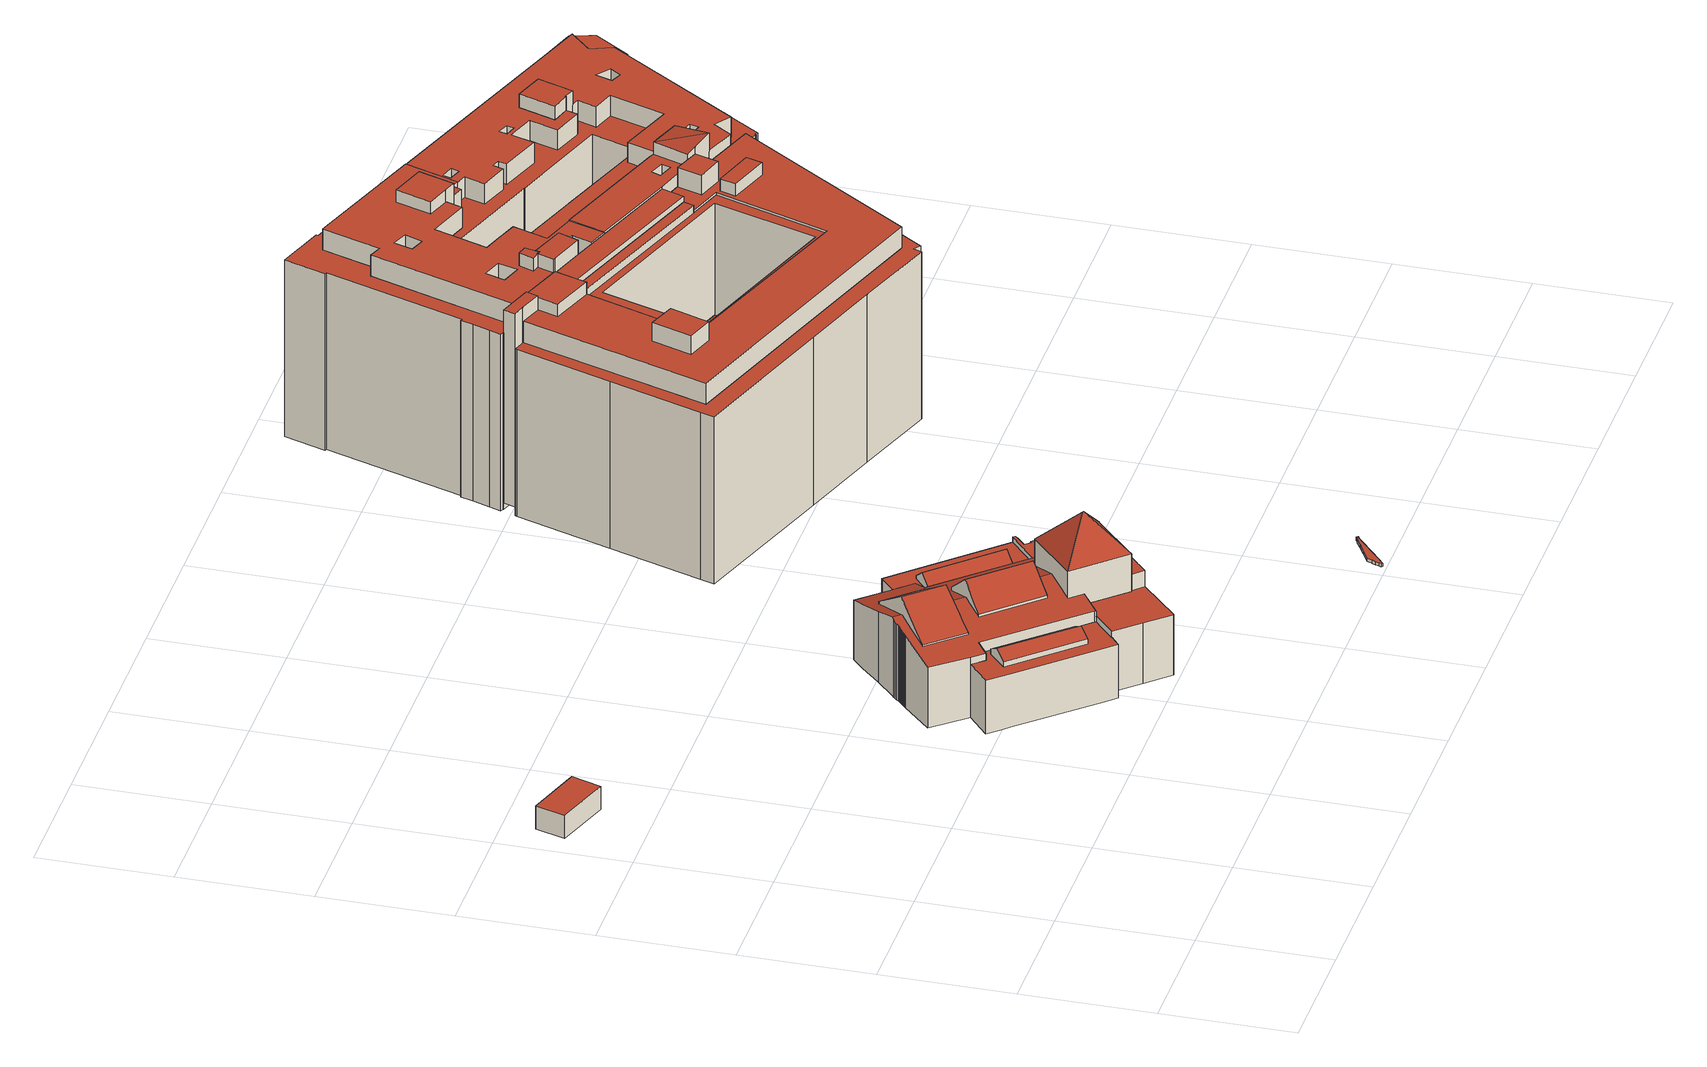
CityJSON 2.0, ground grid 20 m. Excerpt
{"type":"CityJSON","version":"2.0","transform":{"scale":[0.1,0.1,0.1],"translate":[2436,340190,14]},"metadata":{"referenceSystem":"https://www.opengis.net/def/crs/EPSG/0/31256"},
"CityObjects":{
"building1":{"type":"Building","attributes":{"Blattnummer":"105080","HoeheDach":"20","HoeheGrund":"16","NiedrigsteTraufeDesGebaeudes":"20","roofType":"FLACHDACH","measuredHeight":3.73},"geometry":[{"type":"Solid","lod":"2","boundaries":[[[[0,1,2,3]],[[4,5,6,7]],[[5,0,3,6]],[[4,1,0,5]],[[7,2,1,4]],[[6,3,2,7]]]],"semantics":{"surfaces":[{"type":"GroundSurface"},{"type":"RoofSurface","Dachneigung":"90.0","Dachorientierung":"-1.0","Flaeche":"43.68"},{"type":"WallSurface"}],"values":[[0,1,2,2,2,2]]}}]},
"building2":{"type":"Building","children":["building2-1","building2-2","building2-3","building2-4","building2-5","building2-6","building2-7"]},
"building2-1":{"type":"BuildingPart","attributes":{"Blattnummer":"105080","HoeheDach":"27","HoeheGrund":"15","NiedrigsteTraufeDesGebaeudes":"27","roofType":"FLACHDACH","measuredHeight":12.29},"parents":["building2"],"geometry":[{"type":"Solid","lod":"2","boundaries":[[[[8,9,10,11,12,13,14,15,16,17]],[[18,19,20,21,22,23,24,25,26,27]],[[25,8,17,26]],[[24,9,8,25]],[[23,10,9,24]],[[22,11,10,23]],[[21,12,11,22]],[[20,13,12,21]],[[19,14,13,20]],[[18,15,14,19]],[[27,16,15,18]],[[26,17,16,27]]]],"semantics":{"surfaces":[{"type":"GroundSurface"},{"type":"RoofSurface","Dachneigung":"90.0","Dachorientierung":"-1.0","Flaeche":"20.64"},{"type":"WallSurface"}],"values":[[0,1,2,2,2,2,2,2,2,2,2,2]]}}]},
"building2-2":{"type":"BuildingPart","attributes":{"Blattnummer":"105080","HoeheDach":"24","HoeheGrund":"15","NiedrigsteTraufeDesGebaeudes":"24","roofType":"FLACHDACH","measuredHeight":9.69},"parents":["building2"],"geometry":[{"type":"Solid","lod":"2","boundaries":[[[[16,28,29,30,31,32,33,34,35,17]],[[36,37,38,39,40,41,42,43,44,45]],[[43,16,17,44]],[[42,28,16,43]],[[41,29,28,42]],[[40,30,29,41]],[[39,31,30,40]],[[38,32,31,39]],[[37,33,32,38]],[[36,34,33,37]],[[45,35,34,36]],[[44,17,35,45]]]],"semantics":{"surfaces":[{"type":"GroundSurface"},{"type":"RoofSurface","Dachneigung":"90.0","Dachorientierung":"-1.0","Flaeche":"79.33"},{"type":"WallSurface"}],"values":[[0,1,2,2,2,2,2,2,2,2,2,2]]}}]},
"building2-3":{"type":"BuildingPart","attributes":{"Blattnummer":"105080","HoeheDach":"24","HoeheGrund":"15","NiedrigsteTraufeDesGebaeudes":"24","roofType":"FLACHDACH","measuredHeight":9.68},"parents":["building2"],"geometry":[{"type":"Solid","lod":"2","boundaries":[[[[46,47,48,49,50,51,52,53,54,55,56,57,58,59,60,61,62]],[[63,64,65,66,67,68,69,70,71,72,73,74,75,76,77,78,79]],[[77,46,62,78]],[[76,47,46,77]],[[75,48,47,76]],[[74,49,48,75]],[[73,50,49,74]],[[72,51,50,73]],[[71,52,51,72]],[[70,53,52,71]],[[69,54,53,70]],[[68,55,54,69]],[[67,56,55,68]],[[66,57,56,67]],[[65,58,57,66]],[[64,59,58,65]],[[63,60,59,64]],[[79,61,60,63]],[[78,62,61,79]]]],"semantics":{"surfaces":[{"type":"GroundSurface"},{"type":"RoofSurface","Dachneigung":"90.0","Dachorientierung":"-1.0","Flaeche":"86.25"},{"type":"WallSurface"}],"values":[[0,1,2,2,2,2,2,2,2,2,2,2,2,2,2,2,2,2,2]]}}]},
"building2-4":{"type":"BuildingPart","attributes":{"Blattnummer":"105080","HoeheDach":"36","HoeheGrund":"15","NiedrigsteTraufeDesGebaeudes":"30","roofType":"WALMDACH","measuredHeight":21.23},"parents":["building2"],"geometry":[{"type":"Solid","lod":"2","boundaries":[[[[80,81,82]],[[83,84,82,81,85]],[[86,87,84,83,88]],[[87,89,80,82,84]],[[81,80,90,91]],[[92,93,94,91,90,47,46,62]],[[92,62,46,87,86,88,83,93]],[[87,46,47,90,80,89]],[[93,83,85,81,91,94]]]],"semantics":{"surfaces":[{"type":"RoofSurface","Dachneigung":"41.18","Dachorientierung":"317.36","Flaeche":"36.36"},{"type":"RoofSurface","Dachneigung":"41.19","Dachorientierung":"227.33","Flaeche":"37.33"},{"type":"RoofSurface","Dachneigung":"41.18","Dachorientierung":"137.36","Flaeche":"36.36"},{"type":"RoofSurface","Dachneigung":"41.19","Dachorientierung":"47.33","Flaeche":"37.33"},{"type":"WallSurface"},{"type":"GroundSurface"}],"values":[[0,1,2,3,4,5,4,4,4]]}}]},
"building2-5":{"type":"BuildingPart","attributes":{"Blattnummer":"105080","HoeheDach":"25","HoeheGrund":"15","NiedrigsteTraufeDesGebaeudes":"23","roofType":"FLACHDACH","measuredHeight":10.52},"parents":["building2"],"geometry":[{"type":"Solid","lod":"2","boundaries":[[[[95,96,97,98]],[[99,100,96,95]],[[101,102,103,104]],[[105,106,107,108]],[[109,110,111,112]],[[98,97,113,114]],[[100,99,115,116]],[[117,118,119,120]],[[118,121,122,119]],[[121,123,124,122]],[[125,126,111,110,127,128,129,101,104,130]],[[124,131,112,111,126,125,130,104,103,132,108,107,133,134,120,119,122]],[[128,127,110,109,135,123,121,118,117,136,137,106,105,138,102,101,129],[116,115,139,114,113,140]],[[136,117,120,134,133,107,106,137]],[[139,115,99,95,98,114]],[[96,100,116,140,113,97]],[[131,124,123,135,109,112]],[[105,108,132,103,102,138]]]],"semantics":{"surfaces":[{"type":"RoofSurface","Dachneigung":"58.44","Dachorientierung":"227.6","Flaeche":"28.89"},{"type":"RoofSurface","Dachneigung":"58.44","Dachorientierung":"47.6","Flaeche":"28.89"},{"type":"WallSurface"},{"type":"GroundSurface"},{"type":"RoofSurface","Dachneigung":"90.0","Dachorientierung":"-1.0","Flaeche":"85.33"}],"values":[[0,1,2,2,2,2,2,2,2,2,2,3,4,2,2,2,2,2]]}}]},
"building2-6":{"type":"BuildingPart","attributes":{"Blattnummer":"105080","HoeheDach":"26","HoeheGrund":"15","NiedrigsteTraufeDesGebaeudes":"23","roofType":"FLACHDACH","measuredHeight":10.58},"parents":["building2"],"geometry":[{"type":"Solid","lod":"2","boundaries":[[[[141,142,143,144]],[[145,146,142,141]],[[147,148,149,150]],[[144,143,151,152]],[[146,145,153,154]],[[155,156,157,158,159,160,161,162,150,149,163]],[[164,165,148,147,166,167,168,169,170,171,172],[154,153,173,152,151,174]],[[173,153,145,141,144,152]],[[142,146,154,174,151,143]],[[163,149,148,165,164,155]],[[159,169,168,167,161,160]],[[166,147,150,162,161,167]],[[155,164,172,171,157,156]],[[170,169,159,158,157,171]]]],"semantics":{"surfaces":[{"type":"RoofSurface","Dachneigung":"52.14","Dachorientierung":"227.07","Flaeche":"31.48"},{"type":"RoofSurface","Dachneigung":"52.14","Dachorientierung":"47.07","Flaeche":"31.48"},{"type":"WallSurface"},{"type":"GroundSurface"},{"type":"RoofSurface","Dachneigung":"90.0","Dachorientierung":"-1.0","Flaeche":"90.17"}],"values":[[0,1,2,2,2,3,4,2,2,2,2,2,2,2]]}}]},
"building2-7":{"type":"BuildingPart","attributes":{"Blattnummer":"105080","HoeheDach":"30","HoeheGrund":"15","NiedrigsteTraufeDesGebaeudes":"24","roofType":"SATTELDACH","measuredHeight":15.22},"parents":["building2"],"geometry":[{"type":"Solid","lod":"2","boundaries":[[[[175,176,177,178,179,180,181,182,183]],[[184,185,186,187,188,189,190,191,192,193,194,195,196,197,198,199,200,201,202,203,204,205,206,207,208,209,210,211,212,213,214]],[[215,216,217,218,219,220,221,179,178]],[[222,223,224,225,226,227,228,229]],[[230,231,232,233,225,224]],[[234,235,236,237]],[[235,238,239,236]],[[238,240,241,239]],[[240,242,243,241]],[[242,244,245,243]],[[244,246,247,245]],[[246,248,249,247]],[[248,250,251,249]],[[250,252,253,251]],[[254,255,256,257]],[[258,259,108,107]],[[259,260,103,108]],[[260,234,237,103]],[[183,182,261,262]],[[210,209,263,264]],[[209,208,265,263]],[[208,207,266,265]],[[207,206,267,266]],[[206,205,268,267]],[[205,204,269,268]],[[204,203,270,269]],[[219,218,188,187]],[[229,228,271,272]],[[232,231,198,197]],[[273,274,119,275]],[[274,276,120,119]],[[181,180,179,221,220,219,187,186,185,184,214,277,261,182]],[[278,279,193,192,191,190,189,188,218,217,216,215,178,177,176,175,183,262]],[[280,201,200,199,198,231,230,224,223,222,229,272]],[[227,226,225,233,232,197,196,195,194,281,271,228]],[[270,282,283,284,275,119,120,285,107,108,103,237,236,239,241,243,245,247,249,251,253,286,257,256,287,288,289,264,263,265,266,267,268,269]],[[211,210,264,289,288,212]],[[120,276,290,258,107,285]],[[273,275,284,283,291,292]],[[282,270,203,202,291,283]],[[213,212,288,287,256,255]],[[293,254,257,286,253,252]],[[259,258,290,276,274,273,292,291,202,201,280,272,271,281,194,193,279,278,262,261,277,214,213,255,254,293,252,250,248,246,244,242,240,238,235,234,260]]]],"semantics":{"surfaces":[{"type":"RoofSurface","Dachneigung":"57.13","Dachorientierung":"227.36","Flaeche":"54.17"},{"type":"RoofSurface","Dachneigung":"74.45","Dachorientierung":"47.36","Flaeche":"149.7"},{"type":"RoofSurface","Dachneigung":"57.13","Dachorientierung":"47.36","Flaeche":"54.17"},{"type":"RoofSurface","Dachneigung":"49.99","Dachorientierung":"227.36","Flaeche":"56.05"},{"type":"RoofSurface","Dachneigung":"49.99","Dachorientierung":"47.36","Flaeche":"56.05"},{"type":"WallSurface"},{"type":"GroundSurface"},{"type":"RoofSurface","Dachneigung":"74.45","Dachorientierung":"227.36","Flaeche":"148.92"}],"values":[[0,1,2,3,4,5,5,5,5,5,5,5,5,5,5,5,5,5,5,5,5,5,5,5,5,5,5,5,5,5,5,5,5,5,5,6,5,5,5,5,5,5,7]]}}]},
"building3":{"type":"Building","attributes":{"Blattnummer":"105080","HoeheDach":"16","HoeheGrund":"15","NiedrigsteTraufeDesGebaeudes":"16","roofType":"FLACHDACH","measuredHeight":1.55},"geometry":[{"type":"Solid","lod":"2","boundaries":[[[[294,295,296,297]],[[295,298,299,296]],[[300,301,302,303]],[[301,304,305,302]],[[304,306,307,305]],[[306,308,309,307]],[[308,310,311,309]],[[310,312,313,311]],[[312,314,315,313]],[[314,316,317,315]],[[316,318,319,317]],[[318,320,321,319]],[[320,294,297,321]],[[322,323,324,325]],[[323,326,327,324]],[[328,300,303,329,327,326]],[[330,322,325,331,299,298]],[[315,317,319,321,297,296,299,331,325,324,327,329,303,302,305,307,309,311,313]],[[320,318,316,314,312,310,308,306,304,301,300,328,326,323,322,330,298,295,294]]]],"semantics":{"surfaces":[{"type":"WallSurface"},{"type":"GroundSurface"},{"type":"RoofSurface","Dachneigung":"90.0","Dachorientierung":"-1.0","Flaeche":"6.27"}],"values":[[0,0,0,0,0,0,0,0,0,0,0,0,0,0,0,0,0,1,2]]}}]},
"building4":{"type":"Building","children":["building4-1","building4-2","building4-3","building4-4","building4-5","building4-6","building4-7","building4-8","building4-9","building4-10","building4-11"]},
"building4-1":{"type":"BuildingPart","attributes":{"Blattnummer":"105080","HoeheDach":"48","HoeheGrund":"15","NiedrigsteTraufeDesGebaeudes":"48","roofType":"FLACHDACH","measuredHeight":32.5},"parents":["building4"],"geometry":[{"type":"Solid","lod":"2","boundaries":[[[[332,333,334,335]],[[336,337,338,339]],[[337,332,335,338]],[[336,333,332,337]],[[339,334,333,336]],[[338,335,334,339]]]],"semantics":{"surfaces":[{"type":"GroundSurface"},{"type":"RoofSurface","Dachneigung":"90.0","Dachorientierung":"-1.0","Flaeche":"29.17"},{"type":"WallSurface"}],"values":[[0,1,2,2,2,2]]}}]},
"building4-2":{"type":"BuildingPart","attributes":{"Blattnummer":"105080","HoeheDach":"47","HoeheGrund":"15","NiedrigsteTraufeDesGebaeudes":"47","roofType":"FLACHDACH","measuredHeight":31.51},"parents":["building4"],"geometry":[{"type":"Solid","lod":"2","boundaries":[[[[340,341,342,343]],[[344,345,346,347]],[[345,340,343,346]],[[344,341,340,345]],[[347,342,341,344]],[[346,343,342,347]]]],"semantics":{"surfaces":[{"type":"GroundSurface"},{"type":"RoofSurface","Dachneigung":"90.0","Dachorientierung":"-1.0","Flaeche":"17.28"},{"type":"WallSurface"}],"values":[[0,1,2,2,2,2]]}}]},
"building4-3":{"type":"BuildingPart","attributes":{"Blattnummer":"105080","HoeheDach":"26","HoeheGrund":"15","NiedrigsteTraufeDesGebaeudes":"26","roofType":"FLACHDACH","measuredHeight":11.52},"parents":["building4"],"geometry":[{"type":"Solid","lod":"2","boundaries":[[[[348,349,350,351]],[[352,353,354,355]],[[353,348,351,354]],[[352,349,348,353]],[[355,350,349,352]],[[354,351,350,355]]]],"semantics":{"surfaces":[{"type":"GroundSurface"},{"type":"RoofSurface","Dachneigung":"90.0","Dachorientierung":"-1.0","Flaeche":"467.0"},{"type":"WallSurface"}],"values":[[0,1,2,2,2,2]]}}]},
"building4-4":{"type":"BuildingPart","attributes":{"Blattnummer":"105080","HoeheDach":"47","HoeheGrund":"16","NiedrigsteTraufeDesGebaeudes":"47","roofType":"FLACHDACH","measuredHeight":31.07},"parents":["building4"],"geometry":[{"type":"Solid","lod":"2","boundaries":[[[[356,357,358,359,360]],[[361,362,363,364,365]],[[363,356,360,364]],[[362,357,356,363]],[[361,358,357,362]],[[365,359,358,361]],[[364,360,359,365]]]],"semantics":{"surfaces":[{"type":"GroundSurface"},{"type":"RoofSurface","Dachneigung":"90.0","Dachorientierung":"-1.0","Flaeche":"10.5"},{"type":"WallSurface"}],"values":[[0,1,2,2,2,2,2]]}}]},
"building4-5":{"type":"BuildingPart","attributes":{"Blattnummer":"105080","HoeheDach":"48","HoeheGrund":"16","NiedrigsteTraufeDesGebaeudes":"48","roofType":"FLACHDACH","measuredHeight":32.41},"parents":["building4"],"geometry":[{"type":"Solid","lod":"2","boundaries":[[[[366,367,368,369]],[[370,371,372,373]],[[371,366,369,372]],[[370,367,366,371]],[[373,368,367,370]],[[372,369,368,373]]]],"semantics":{"surfaces":[{"type":"GroundSurface"},{"type":"RoofSurface","Dachneigung":"90.0","Dachorientierung":"-1.0","Flaeche":"16.4"},{"type":"WallSurface"}],"values":[[0,1,2,2,2,2]]}}]},
"building4-6":{"type":"BuildingPart","attributes":{"Blattnummer":"105080","HoeheDach":"47","HoeheGrund":"16","NiedrigsteTraufeDesGebaeudes":"47","roofType":"FLACHDACH","measuredHeight":30.82},"parents":["building4"],"geometry":[{"type":"Solid","lod":"2","boundaries":[[[[374,375,376,377,356,360]],[[378,379,380,381,382,383]],[[381,374,360,382]],[[380,375,374,381]],[[379,376,375,380]],[[378,377,376,379]],[[383,356,377,378]],[[382,360,356,383]]]],"semantics":{"surfaces":[{"type":"GroundSurface"},{"type":"RoofSurface","Dachneigung":"90.0","Dachorientierung":"-1.0","Flaeche":"36.48"},{"type":"WallSurface"}],"values":[[0,1,2,2,2,2,2,2]]}}]},
"building4-7":{"type":"BuildingPart","attributes":{"Blattnummer":"105080","HoeheDach":"46","HoeheGrund":"16","NiedrigsteTraufeDesGebaeudes":"46","roofType":"FLACHDACH","measuredHeight":29.82},"parents":["building4"],"geometry":[{"type":"Solid","lod":"2","boundaries":[[[[384,385,386,387]],[[388,389,390,391]],[[389,384,387,390]],[[388,385,384,389]],[[391,386,385,388]],[[390,387,386,391]]]],"semantics":{"surfaces":[{"type":"GroundSurface"},{"type":"RoofSurface","Dachneigung":"90.0","Dachorientierung":"-1.0","Flaeche":"41.09"},{"type":"WallSurface"}],"values":[[0,1,2,2,2,2]]}}]},
"building4-8":{"type":"BuildingPart","attributes":{"Blattnummer":"105080","HoeheDach":"47","HoeheGrund":"16","NiedrigsteTraufeDesGebaeudes":"47","roofType":"FLACHDACH","measuredHeight":30.75},"parents":["building4"],"geometry":[{"type":"Solid","lod":"2","boundaries":[[[[392,393,394,385,384,395]],[[396,397,398,399,400,401]],[[399,392,395,400]],[[398,393,392,399]],[[397,394,393,398]],[[396,385,394,397]],[[401,384,385,396]],[[400,395,384,401]]]],"semantics":{"surfaces":[{"type":"GroundSurface"},{"type":"RoofSurface","Dachneigung":"90.0","Dachorientierung":"-1.0","Flaeche":"96.77"},{"type":"WallSurface"}],"values":[[0,1,2,2,2,2,2,2]]}}]},
"building4-9":{"type":"BuildingPart","attributes":{"Blattnummer":"105080","HoeheDach":"41","HoeheGrund":"15","NiedrigsteTraufeDesGebaeudes":"41","roofType":"FLACHDACH","measuredHeight":26.88},"parents":["building4"],"geometry":[{"type":"Solid","lod":"2","boundaries":[[[[402,403,404,405,406,407,408,409,410,411,412,413,414,415,416,417,418]],[[419,420,421,422,423,424,425,426,427,428,429,430,431,432,433,434,435]],[[433,402,418,434]],[[432,403,402,433]],[[431,404,403,432]],[[430,405,404,431]],[[429,406,405,430]],[[428,407,406,429]],[[427,408,407,428]],[[426,409,408,427]],[[425,410,409,426]],[[424,411,410,425]],[[423,412,411,424]],[[422,413,412,423]],[[421,414,413,422]],[[420,415,414,421]],[[419,416,415,420]],[[435,417,416,419]],[[434,418,417,435]]]],"semantics":{"surfaces":[{"type":"GroundSurface"},{"type":"RoofSurface","Dachneigung":"90.0","Dachorientierung":"-1.0","Flaeche":"284.3"},{"type":"WallSurface"}],"values":[[0,1,2,2,2,2,2,2,2,2,2,2,2,2,2,2,2,2,2]]}}]},
"building4-10":{"type":"BuildingPart","attributes":{"Blattnummer":"105080","HoeheDach":"44","HoeheGrund":"15","NiedrigsteTraufeDesGebaeudes":"44","roofType":"FLACHDACH","measuredHeight":29.57},"parents":["building4"],"geometry":[{"type":"Solid","lod":"2","boundaries":[[[[436,437,438,439,440],[441,442,443,444]],[[445,446,447,448,449],[450,451,452,453]],[[447,436,440,448]],[[446,437,436,447]],[[445,438,437,446]],[[449,439,438,445]],[[448,440,439,449]],[[451,441,444,452]],[[450,442,441,451]],[[453,443,442,450]],[[452,444,443,453]]]],"semantics":{"surfaces":[{"type":"GroundSurface"},{"type":"RoofSurface","Dachneigung":"90.0","Dachorientierung":"-1.0","Flaeche":"123.94"},{"type":"WallSurface"}],"values":[[0,1,2,2,2,2,2,2,2,2,2]]}}]},
"building4-11":{"type":"BuildingPart","attributes":{"Blattnummer":"105080","HoeheDach":"45","HoeheGrund":"15","NiedrigsteTraufeDesGebaeudes":"45","roofType":"FLACHDACH","measuredHeight":30.31},"parents":["building4"],"geometry":[{"type":"Solid","lod":"2","boundaries":[[[[454,455,456,457,405,404,403,402,458,459,460,461,462,463,464,465,466],[467,468,469,470],[471,472,473,474]],[[475,476,477,478,479,480,481,482,483,484,485,486,487,488,489,490,491],[492,493,494,495],[496,497,498,499]],[[489,454,466,490]],[[488,455,454,489]],[[487,456,455,488]],[[486,457,456,487]],[[485,405,457,486]],[[484,404,405,485]],[[483,403,404,484]],[[482,402,403,483]],[[481,458,402,482]],[[480,459,458,481]],[[479,460,459,480]],[[478,461,460,479]],[[477,462,461,478]],[[476,463,462,477]],[[475,464,463,476]],[[491,465,464,475]],[[490,466,465,491]],[[493,467,470,494]],[[492,468,467,493]],[[495,469,468,492]],[[494,470,469,495]],[[497,471,474,498]],[[496,472,471,497]],[[499,473,472,496]],[[498,474,473,499]]]],"semantics":{"surfaces":[{"type":"GroundSurface"},{"type":"RoofSurface","Dachneigung":"90.0","Dachorientierung":"-1.0","Flaeche":"874.97"},{"type":"WallSurface"}],"values":[[0,1,2,2,2,2,2,2,2,2,2,2,2,2,2,2,2,2,2,2,2,2,2,2,2,2,2]]}}]},
"building5":{"type":"Building","children":["building5-1","building5-2","building5-3","building5-4","building5-5","building5-6","building5-7","building5-8","building5-9","building5-10"]},
"building5-1":{"type":"BuildingPart","attributes":{"Blattnummer":"105080","HoeheDach":"49","HoeheGrund":"16","NiedrigsteTraufeDesGebaeudes":"49","roofType":"FLACHDACH","measuredHeight":32.71},"parents":["building5"],"geometry":[{"type":"Solid","lod":"2","boundaries":[[[[500,501,502,503]],[[504,505,506,507]],[[505,500,503,506]],[[504,501,500,505]],[[507,502,501,504]],[[506,503,502,507]]]],"semantics":{"surfaces":[{"type":"GroundSurface"},{"type":"RoofSurface","Dachneigung":"90.0","Dachorientierung":"-1.0","Flaeche":"4.23"},{"type":"WallSurface"}],"values":[[0,1,2,2,2,2]]}}]},
"building5-2":{"type":"BuildingPart","attributes":{"Blattnummer":"105080","HoeheDach":"47","HoeheGrund":"15","NiedrigsteTraufeDesGebaeudes":"47","roofType":"FLACHDACH","measuredHeight":31.49},"parents":["building5"],"geometry":[{"type":"Solid","lod":"2","boundaries":[[[[508,509,510,511,512,513,514,515,516,517,518,519,520,521,522,523,524,525,526,527,528,529,530,531,532,533,534,535,536,537,538,539],[540,541,542,543],[544,545,546,547],[548,549,550,551],[552,553,554,555]],[[556,557,558,559,560,561,562,563,564,565,566,567,568,569,570,571,572,573,574,575,576,577,578,579,580,581,582,583,584,585,586,587],[588,589,590,591],[592,593,594,595],[596,597,598,599],[600,601,602,603]],[[585,508,539,586]],[[584,509,508,585]],[[583,510,509,584]],[[582,511,510,583]],[[581,512,511,582]],[[580,513,512,581]],[[579,514,513,580]],[[578,515,514,579]],[[577,516,515,578]],[[576,517,516,577]],[[575,518,517,576]],[[574,519,518,575]],[[573,520,519,574]],[[572,521,520,573]],[[571,522,521,572]],[[570,523,522,571]],[[569,524,523,570]],[[568,525,524,569]],[[567,526,525,568]],[[566,527,526,567]],[[565,528,527,566]],[[564,529,528,565]],[[563,530,529,564]],[[562,531,530,563]],[[561,532,531,562]],[[560,533,532,561]],[[559,534,533,560]],[[558,535,534,559]],[[557,536,535,558]],[[556,537,536,557]],[[587,538,537,556]],[[586,539,538,587]],[[589,540,543,590]],[[588,541,540,589]],[[591,542,541,588]],[[590,543,542,591]],[[593,544,547,594]],[[592,545,544,593]],[[595,546,545,592]],[[594,547,546,595]],[[597,548,551,598]],[[596,549,548,597]],[[599,550,549,596]],[[598,551,550,599]],[[601,552,555,602]],[[600,553,552,601]],[[603,554,553,600]],[[602,555,554,603]]]],"semantics":{"surfaces":[{"type":"GroundSurface"},{"type":"RoofSurface","Dachneigung":"90.0","Dachorientierung":"-1.0","Flaeche":"617.72"},{"type":"WallSurface"}],"values":[[0,1,2,2,2,2,2,2,2,2,2,2,2,2,2,2,2,2,2,2,2,2,2,2,2,2,2,2,2,2,2,2,2,2,2,2,2,2,2,2,2,2,2,2,2,2,2,2,2,2]]}}]},
"building5-3":{"type":"BuildingPart","attributes":{"Blattnummer":"105080","HoeheDach":"43","HoeheGrund":"15","NiedrigsteTraufeDesGebaeudes":"43","roofType":"FLACHDACH","measuredHeight":28.4},"parents":["building5"],"geometry":[{"type":"Solid","lod":"2","boundaries":[[[[604,605,606,607,608,609,610,611,612,613,614,615,616,617,618,619,620,621,622,623,624,625,626,627,628,629,630,631,632,633,634,635,636,637,638,639,640,641,642,643,644,645,646,647]],[[648,649,650,651,652,653,654,655,656,657,658,659,660,661,662,663,664,665,666,667,668,669,670,671,672,673,674,675,676,677,678,679,680,681,682,683,684,685,686,687,688,689,690,691]],[[689,604,647,690]],[[688,605,604,689]],[[687,606,605,688]],[[686,607,606,687]],[[685,608,607,686]],[[684,609,608,685]],[[683,610,609,684]],[[682,611,610,683]],[[681,612,611,682]],[[680,613,612,681]],[[679,614,613,680]],[[678,615,614,679]],[[677,616,615,678]],[[676,617,616,677]],[[675,618,617,676]],[[674,619,618,675]],[[673,620,619,674]],[[672,621,620,673]],[[671,622,621,672]],[[670,623,622,671]],[[669,624,623,670]],[[668,625,624,669]],[[667,626,625,668]],[[666,627,626,667]],[[665,628,627,666]],[[664,629,628,665]],[[663,630,629,664]],[[662,631,630,663]],[[661,632,631,662]],[[660,633,632,661]],[[659,634,633,660]],[[658,635,634,659]],[[657,636,635,658]],[[656,637,636,657]],[[655,638,637,656]],[[654,639,638,655]],[[653,640,639,654]],[[652,641,640,653]],[[651,642,641,652]],[[650,643,642,651]],[[649,644,643,650]],[[648,645,644,649]],[[691,646,645,648]],[[690,647,646,691]]]],"semantics":{"surfaces":[{"type":"GroundSurface"},{"type":"RoofSurface","Dachneigung":"90.0","Dachorientierung":"-1.0","Flaeche":"450.11"},{"type":"WallSurface"}],"values":[[0,1,2,2,2,2,2,2,2,2,2,2,2,2,2,2,2,2,2,2,2,2,2,2,2,2,2,2,2,2,2,2,2,2,2,2,2,2,2,2,2,2,2,2,2,2]]}}]},
"building5-4":{"type":"BuildingPart","attributes":{"Blattnummer":"105080","HoeheDach":"43","HoeheGrund":"16","NiedrigsteTraufeDesGebaeudes":"43","roofType":"FLACHDACH","measuredHeight":27.8},"parents":["building5"],"geometry":[{"type":"Solid","lod":"2","boundaries":[[[[692,693,694,695,696,697,698,699,700,701,702,703,704,705,706,707,708,709,710,711,712,713,714,715,716,717,718,719,720,721,722,723,724,725,726]],[[727,728,729,730,731,732,733,734,735,736,737,738,739,740,741,742,743,744,745,746,747,748,749,750,751,752,753,754,755,756,757,758,759,760,761]],[[759,692,726,760]],[[758,693,692,759]],[[757,694,693,758]],[[756,695,694,757]],[[755,696,695,756]],[[754,697,696,755]],[[753,698,697,754]],[[752,699,698,753]],[[751,700,699,752]],[[750,701,700,751]],[[749,702,701,750]],[[748,703,702,749]],[[747,704,703,748]],[[746,705,704,747]],[[745,706,705,746]],[[744,707,706,745]],[[743,708,707,744]],[[742,709,708,743]],[[741,710,709,742]],[[740,711,710,741]],[[739,712,711,740]],[[738,713,712,739]],[[737,714,713,738]],[[736,715,714,737]],[[735,716,715,736]],[[734,717,716,735]],[[733,718,717,734]],[[732,719,718,733]],[[731,720,719,732]],[[730,721,720,731]],[[729,722,721,730]],[[728,723,722,729]],[[727,724,723,728]],[[761,725,724,727]],[[760,726,725,761]]]],"semantics":{"surfaces":[{"type":"GroundSurface"},{"type":"RoofSurface","Dachneigung":"90.0","Dachorientierung":"-1.0","Flaeche":"356.04"},{"type":"WallSurface"}],"values":[[0,1,2,2,2,2,2,2,2,2,2,2,2,2,2,2,2,2,2,2,2,2,2,2,2,2,2,2,2,2,2,2,2,2,2,2,2]]}}]},
"building5-5":{"type":"BuildingPart","attributes":{"Blattnummer":"105080","HoeheDach":"49","HoeheGrund":"16","NiedrigsteTraufeDesGebaeudes":"49","roofType":"FLACHDACH","measuredHeight":32.79},"parents":["building5"],"geometry":[{"type":"Solid","lod":"2","boundaries":[[[[762,763,764,765,501,766,767]],[[768,769,770,771,772,773,774]],[[772,762,767,773]],[[771,763,762,772]],[[770,764,763,771]],[[769,765,764,770]],[[768,501,765,769]],[[774,766,501,768]],[[773,767,766,774]]]],"semantics":{"surfaces":[{"type":"GroundSurface"},{"type":"RoofSurface","Dachneigung":"90.0","Dachorientierung":"-1.0","Flaeche":"20.21"},{"type":"WallSurface"}],"values":[[0,1,2,2,2,2,2,2,2]]}}]},
"building5-6":{"type":"BuildingPart","attributes":{"Blattnummer":"105080","HoeheDach":"49","HoeheGrund":"16","NiedrigsteTraufeDesGebaeudes":"49","roofType":"FLACHDACH","measuredHeight":33.03},"parents":["building5"],"geometry":[{"type":"Solid","lod":"2","boundaries":[[[[775,776,777,778,779,780]],[[781,782,783,784,785,786]],[[784,775,780,785]],[[783,776,775,784]],[[782,777,776,783]],[[781,778,777,782]],[[786,779,778,781]],[[785,780,779,786]]]],"semantics":{"surfaces":[{"type":"GroundSurface"},{"type":"RoofSurface","Dachneigung":"90.0","Dachorientierung":"-1.0","Flaeche":"27.04"},{"type":"WallSurface"}],"values":[[0,1,2,2,2,2,2,2]]}}]},
"building5-7":{"type":"BuildingPart","attributes":{"Blattnummer":"105080","HoeheDach":"49","HoeheGrund":"16","NiedrigsteTraufeDesGebaeudes":"49","roofType":"FLACHDACH","measuredHeight":32.6},"parents":["building5"],"geometry":[{"type":"Solid","lod":"2","boundaries":[[[[787,788,789,790,791]],[[792,793,794,795,796]],[[794,787,791,795]],[[793,788,787,794]],[[792,789,788,793]],[[796,790,789,792]],[[795,791,790,796]]]],"semantics":{"surfaces":[{"type":"GroundSurface"},{"type":"RoofSurface","Dachneigung":"90.0","Dachorientierung":"-1.0","Flaeche":"33.1"},{"type":"WallSurface"}],"values":[[0,1,2,2,2,2,2]]}}]},
"building5-8":{"type":"BuildingPart","attributes":{"Blattnummer":"105080","HoeheDach":"47","HoeheGrund":"16","NiedrigsteTraufeDesGebaeudes":"47","roofType":"FLACHDACH","measuredHeight":30.78},"parents":["building5"],"geometry":[{"type":"Solid","lod":"2","boundaries":[[[[797,798,799,800,801,802,803,804,805,806,807,808,809,810,811,812,813,814,815,816,817,818,819,820,821,822,360,823,824,825,826,827],[828,829,830,831],[832,833,834,835]],[[836,837,838,382,839,840,841,842,843,844,845,846,847,848,849,850,851,852,853,854,855,856,857,858,859,860,861,862,863,864,865,866],[867,868,869,870],[871,872,873,874]],[[864,797,827,865]],[[863,798,797,864]],[[862,799,798,863]],[[861,800,799,862]],[[860,801,800,861]],[[859,802,801,860]],[[858,803,802,859]],[[857,804,803,858]],[[856,805,804,857]],[[855,806,805,856]],[[854,807,806,855]],[[853,808,807,854]],[[852,809,808,853]],[[851,810,809,852]],[[850,811,810,851]],[[849,812,811,850]],[[848,813,812,849]],[[847,814,813,848]],[[846,815,814,847]],[[845,816,815,846]],[[844,817,816,845]],[[843,818,817,844]],[[842,819,818,843]],[[841,820,819,842]],[[840,821,820,841]],[[839,822,821,840]],[[382,360,822,839]],[[838,823,360,382]],[[837,824,823,838]],[[836,825,824,837]],[[866,826,825,836]],[[865,827,826,866]],[[868,828,831,869]],[[867,829,828,868]],[[870,830,829,867]],[[869,831,830,870]],[[872,832,835,873]],[[871,833,832,872]],[[874,834,833,871]],[[873,835,834,874]]]],"semantics":{"surfaces":[{"type":"GroundSurface"},{"type":"RoofSurface","Dachneigung":"90.0","Dachorientierung":"-1.0","Flaeche":"486.43"},{"type":"WallSurface"}],"values":[[0,1,2,2,2,2,2,2,2,2,2,2,2,2,2,2,2,2,2,2,2,2,2,2,2,2,2,2,2,2,2,2,2,2,2,2,2,2,2,2,2,2]]}}]},
"building5-9":{"type":"BuildingPart","attributes":{"Blattnummer":"105080","HoeheDach":"50","HoeheGrund":"16","NiedrigsteTraufeDesGebaeudes":"49","roofType":"Sonstiges","measuredHeight":33.92},"parents":["building5"],"geometry":[{"type":"Solid","lod":"2","boundaries":[[[[875,876,877,878]],[[879,880,876,875]],[[877,876,881,882]],[[875,878,366,883]],[[878,877,882,366]],[[879,875,883,884]],[[879,884,885,881,876,880]],[[366,882,881,885,884,883]]]],"semantics":{"surfaces":[{"type":"RoofSurface","Dachneigung":"82.61","Dachorientierung":"288.54","Flaeche":"15.36"},{"type":"RoofSurface","Dachneigung":"83.18","Dachorientierung":"18.54","Flaeche":"15.33"},{"type":"WallSurface"},{"type":"GroundSurface"}],"values":[[0,1,2,2,2,2,2,3]]}}]},
"building5-10":{"type":"BuildingPart","attributes":{"Blattnummer":"105080","HoeheDach":"47","HoeheGrund":"16","NiedrigsteTraufeDesGebaeudes":"47","roofType":"FLACHDACH","measuredHeight":31.1},"parents":["building5"],"geometry":[{"type":"Solid","lod":"2","boundaries":[[[[886,887,888,889,890,891,892],[893,894,895,896]],[[897,898,899,900,901,902,903],[904,905,906,907]],[[901,886,892,902]],[[900,887,886,901]],[[899,888,887,900]],[[898,889,888,899]],[[897,890,889,898]],[[903,891,890,897]],[[902,892,891,903]],[[905,893,896,906]],[[904,894,893,905]],[[907,895,894,904]],[[906,896,895,907]]]],"semantics":{"surfaces":[{"type":"GroundSurface"},{"type":"RoofSurface","Dachneigung":"90.0","Dachorientierung":"-1.0","Flaeche":"116.9"},{"type":"WallSurface"}],"values":[[0,1,2,2,2,2,2,2,2,2,2,2,2]]}}]}
},
"vertices":[
[97,872,24],[10,900,24],[24,945,24],[112,917,24],[10,900,61],[97,872,61],[112,917,61],[24,945,61],
[786,346,6],[802,330,6],[801,329,6],[786,315,6],[752,283,6],[750,282,6],[749,280,6],[737,269,6],[735,268,6],[719,284,6],[737,269,128],[749,280,128],[750,282,128],[752,283,128],[786,315,128],[801,329,128],[802,330,128],[786,346,128],[719,284,128],[735,268,128],
[673,210,6],[672,210,6],[640,245,6],[607,281,6],[640,311,6],[641,312,6],[667,336,6],[717,282,6],[667,336,103],[641,312,103],[640,311,103],[607,281,103],[640,245,103],[672,210,103],[673,210,103],[735,268,103],[719,284,103],[717,282,103],
[789,348,7],[735,407,7],[759,429,7],[814,477,7],[817,474,7],[813,470,7],[811,468,7],[799,457,7],[807,448,7],[809,450,7],[844,412,7],[864,390,7],[866,388,7],[864,386,7],[803,330,7],[802,330,7],[786,346,7],[803,330,103],[864,386,103],[866,388,103],[864,390,103],[844,412,103],[809,450,103],[807,448,103],[799,457,103],[811,468,103],[813,470,103],[817,474,103],[814,477,103],[759,429,103],[735,407,103],[789,348,103],[786,346,103],[802,330,103],
[722,421,163],[650,355,163],[719,352,219],[717,282,163],[720,351,219],[667,336,163],[786,346,163],[789,348,163],[719,284,163],[735,407,163],[722,421,7],[650,355,7],[719,284,7],[717,282,7],[667,336,7],
[595,321,113],[507,417,113],[493,404,102],[581,308,102],[609,334,102],[521,430,102],[452,419,94],[488,450,94],[488,450,8],[452,419,8],[503,432,94],[519,447,94],[519,447,8],[503,432,8],[601,276,94],[591,267,94],[591,267,8],[601,276,8],[493,404,94],[581,308,94],[609,334,94],[521,430,94],[640,314,94],[641,312,94],[641,312,8],[640,314,8],[640,311,94],[640,311,8],[607,281,94],[607,281,8],[478,390,8],[576,283,8],[576,283,94],[478,390,94],[468,401,94],[468,401,8],[607,280,8],[503,433,8],[528,437,8],[616,340,8],[607,280,94],[616,340,94],[528,437,94],[503,433,94],[595,321,94],[507,417,94],
[762,472,115],[672,568,115],[658,555,100],[748,459,100],[776,484,100],[686,580,100],[674,626,95],[814,477,95],[814,477,9],[674,626,9],[658,555,95],[748,459,95],[776,484,95],[686,580,95],[759,429,9],[738,451,9],[641,556,9],[649,564,9],[661,575,9],[660,576,9],[641,596,9],[658,611,9],[797,462,9],[759,429,95],[797,462,95],[658,611,95],[641,596,95],[660,576,95],[661,575,95],[649,564,95],[641,556,95],[738,451,95],[762,472,95],[672,568,95],
[542,477,130],[546,481,135],[575,507,159],[576,508,161],[529,560,161],[527,558,159],[494,528,130],[481,516,119],[528,464,119],[529,560,133],[530,561,133],[565,593,119],[576,604,115],[624,552,115],[612,542,119],[606,536,122],[577,509,133],[576,508,133],[575,507,134],[595,485,134],[596,487,133],[597,488,133],[626,514,122],[698,436,122],[669,410,133],[668,409,133],[666,407,134],[685,387,134],[722,421,120],[735,407,120],[759,429,111],[641,556,111],[661,575,103],[641,596,103],[640,597,103],[596,645,103],[576,627,111],[546,597,122],[517,569,134],[527,558,134],[577,509,160],[606,536,134],[612,542,129],[624,552,119],[576,604,119],[565,593,129],[530,561,160],[650,392,140],[666,407,159],[668,409,161],[596,487,161],[595,485,159],[578,470,140],[566,459,127],[638,381,127],[669,410,160],[698,436,127],[626,514,127],[597,488,160],[446,500,106],[490,543,123],[490,543,8],[446,500,8],[492,545,124],[492,545,8],[494,547,125],[494,547,8],[496,549,125],[496,549,8],[498,551,126],[498,551,8],[501,553,127],[501,553,8],[503,555,128],[503,555,8],[505,557,129],[505,557,8],[507,560,130],[507,560,8],[511,564,131],[513,566,132],[513,566,8],[511,564,8],[519,447,111],[503,432,105],[488,450,105],[481,516,116],[528,464,116],[640,597,8],[596,645,8],[641,596,8],[661,575,8],[641,556,8],[759,429,8],[735,407,8],[722,421,8],[566,459,123],[638,381,123],[667,336,120],[641,312,111],[667,336,8],[640,314,111],[494,528,121],[542,477,121],[546,481,123],[650,392,127],[578,470,127],[685,387,8],[650,355,8],[665,339,8],[639,315,8],[509,562,8],[517,569,8],[546,597,8],[576,627,8],[639,315,111],[650,355,120],[665,339,120],[509,562,130],
[1002,3,24],[1003,6,24],[1003,6,19],[1002,3,19],[1005,11,24],[1005,11,19],[1045,45,24],[1055,51,24],[1055,51,19],[1045,45,19],[1058,52,24],[1058,52,19],[1059,53,24],[1059,53,19],[1061,54,24],[1061,54,19],[1063,52,24],[1063,52,19],[1058,48,24],[1058,48,19],[1052,43,24],[1052,43,19],[1011,7,24],[1011,7,19],[1006,3,24],[1006,3,19],[1003,1,24],[1003,1,19],[1008,18,24],[1011,25,24],[1011,25,19],[1008,18,19],[1027,34,24],[1027,34,19],[1030,36,24],[1030,36,19],[1008,17,24],[1008,17,19],
[883,928,13],[840,942,13],[861,1003,13],[904,988,13],[840,942,338],[883,928,338],[904,988,338],[861,1003,338],
[1333,995,13],[1325,970,13],[1261,991,13],[1269,1015,13],[1325,970,328],[1333,995,328],[1269,1015,328],[1261,991,328],
[1241,1015,10],[1190,858,10],[922,946,10],[973,1103,10],[1190,858,125],[1241,1015,125],[973,1103,125],[922,946,125],
[900,1176,20],[865,1188,20],[846,1194,20],[852,1212,20],[906,1194,20],[846,1194,331],[865,1188,331],[900,1176,331],[906,1194,331],[852,1212,331],
[1305,1060,16],[1293,1024,16],[1252,1037,16],[1264,1074,16],[1293,1024,340],[1305,1060,340],[1264,1074,340],[1252,1037,340],
[973,1171,20],[962,1137,20],[957,1122,20],[890,1145,20],[890,1145,328],[957,1122,328],[962,1137,328],[973,1171,328],[906,1194,328],[900,1176,328],
[962,1137,19],[1214,1052,19],[1209,1037,19],[957,1122,19],[1214,1052,317],[962,1137,317],[957,1122,317],[1209,1037,317],
[1028,1153,19],[1060,1142,19],[1226,1086,19],[973,1171,19],[1214,1052,326],[1226,1086,326],[1060,1142,326],[1028,1153,326],[973,1171,326],[962,1137,326],
[865,1188,6],[771,902,6],[1240,749,6],[1424,1020,6],[1448,1012,6],[1443,1006,6],[1393,931,6],[1252,725,6],[1242,732,6],[1238,720,6],[1109,763,6],[980,805,6],[742,883,6],[749,904,6],[796,1045,6],[845,1191,6],[846,1194,6],[796,1045,275],[749,904,275],[742,883,275],[980,805,275],[1109,763,275],[1238,720,275],[1242,732,275],[1252,725,275],[1393,931,275],[1443,1006,275],[1448,1012,275],[1424,1020,275],[1240,749,275],[771,902,275],[865,1188,275],[846,1194,275],[845,1191,275],
[1209,1037,9],[1263,1019,9],[1204,845,9],[898,949,9],[957,1122,9],[922,946,9],[1190,858,9],[1241,1015,9],[973,1103,9],[1204,845,305],[1263,1019,305],[1209,1037,305],[957,1122,305],[898,949,305],[1190,858,305],[922,946,305],[973,1103,305],[1241,1015,305],
[1264,1074,6],[1252,1037,6],[1293,1024,6],[1305,1060,6],[900,1176,6],[890,1145,6],[957,1122,6],[898,949,6],[1204,845,6],[1263,1019,6],[1209,1037,6],[1214,1052,6],[1226,1086,6],[1261,991,6],[1325,970,6],[1333,995,6],[1269,1015,6],[861,1003,6],[840,942,6],[883,928,6],[904,988,6],[1209,1037,309],[1263,1019,309],[1204,845,309],[898,949,309],[957,1122,309],[890,1145,309],[900,1176,309],[865,1188,309],[771,902,309],[1240,749,309],[1424,1020,309],[1305,1060,309],[1293,1024,309],[1252,1037,309],[1264,1074,309],[1226,1086,309],[1214,1052,309],[1325,970,309],[1261,991,309],[1269,1015,309],[1333,995,309],[840,942,309],[861,1003,309],[904,988,309],[883,928,309],
[991,1219,21],[986,1196,21],[967,1200,21],[976,1223,21],[986,1196,348],[991,1219,348],[976,1223,348],[967,1200,348],
[1357,1103,12],[1316,1117,12],[1331,1163,12],[1416,1134,12],[1444,1218,12],[1410,1229,12],[1420,1258,12],[1408,1262,12],[1426,1316,12],[1381,1331,12],[1362,1275,12],[1391,1267,12],[1385,1249,12],[1338,1265,12],[1352,1308,12],[1309,1323,12],[1297,1287,12],[1232,1309,12],[1236,1322,12],[1224,1326,12],[1218,1310,12],[1174,1325,12],[1184,1356,12],[1168,1362,12],[1195,1443,12],[1588,1311,12],[1556,1279,12],[1569,1246,12],[1432,1043,12],[1407,1060,12],[1388,1032,12],[1339,1049,12],[1384,1098,12],[1380,1083,12],[1395,1079,12],[1399,1093,12],[1492,1252,12],[1483,1226,12],[1501,1219,12],[1512,1236,12],[1313,1341,12],[1310,1329,12],[1327,1324,12],[1330,1335,12],[1181,1386,12],[1177,1374,12],[1197,1367,12],[1201,1380,12],[1407,1060,327],[1432,1043,327],[1569,1246,327],[1556,1279,327],[1588,1311,327],[1195,1443,327],[1168,1362,327],[1184,1356,327],[1174,1325,327],[1218,1310,327],[1224,1326,327],[1236,1322,327],[1232,1309,327],[1297,1287,327],[1309,1323,327],[1352,1308,327],[1338,1265,327],[1385,1249,327],[1391,1267,327],[1362,1275,327],[1381,1331,327],[1426,1316,327],[1408,1262,327],[1420,1258,327],[1410,1229,327],[1444,1218,327],[1416,1134,327],[1331,1163,327],[1316,1117,327],[1357,1103,327],[1339,1049,327],[1388,1032,327],[1380,1083,327],[1384,1098,327],[1399,1093,327],[1395,1079,327],[1483,1226,327],[1492,1252,327],[1512,1236,327],[1501,1219,327],[1310,1329,327],[1313,1341,327],[1330,1335,327],[1327,1324,327],[1177,1374,327],[1181,1386,327],[1201,1380,327],[1197,1367,327],
[1407,1060,10],[1432,1043,10],[1569,1246,10],[1556,1279,10],[1588,1311,10],[1000,1509,10],[970,1420,10],[950,1427,10],[875,1204,10],[852,1212,10],[851,1212,10],[851,1213,10],[847,1215,10],[853,1232,10],[862,1258,10],[868,1277,10],[871,1276,10],[942,1488,10],[939,1489,10],[961,1553,10],[1036,1528,10],[1035,1525,10],[1176,1477,10],[1197,1470,10],[1370,1412,10],[1392,1405,10],[1560,1348,10],[1561,1351,10],[1634,1328,10],[1637,1319,10],[1643,1301,10],[1646,1292,10],[1608,1237,10],[1606,1238,10],[1540,1142,10],[1539,1141,10],[1490,1070,10],[1492,1068,10],[1454,1011,10],[1450,1014,10],[1449,1012,10],[1448,1012,10],[1424,1020,10],[1388,1032,10],[1448,1012,294],[1449,1012,294],[1450,1014,294],[1454,1011,294],[1492,1068,294],[1490,1070,294],[1539,1141,294],[1540,1142,294],[1606,1238,294],[1608,1237,294],[1646,1292,294],[1643,1301,294],[1637,1319,294],[1634,1328,294],[1561,1351,294],[1560,1348,294],[1392,1405,294],[1370,1412,294],[1197,1470,294],[1176,1477,294],[1035,1525,294],[1036,1528,294],[961,1553,294],[939,1489,294],[942,1488,294],[871,1276,294],[868,1277,294],[862,1258,294],[853,1232,294],[847,1215,294],[851,1213,294],[851,1212,294],[852,1212,294],[875,1204,294],[950,1427,294],[970,1420,294],[1000,1509,294],[1588,1311,294],[1556,1279,294],[1569,1246,294],[1432,1043,294],[1407,1060,294],[1388,1032,294],[1424,1020,294],
[1104,1247,17],[1203,1214,17],[1206,1213,17],[1366,1159,17],[1389,1229,17],[1229,1282,17],[1227,1283,17],[1068,1336,17],[1045,1267,17],[1010,1278,17],[1038,1360,17],[1104,1338,17],[1113,1364,17],[1150,1352,17],[1155,1366,17],[1184,1356,17],[1174,1325,17],[1218,1310,17],[1224,1326,17],[1236,1322,17],[1232,1309,17],[1297,1287,17],[1309,1323,17],[1352,1308,17],[1338,1265,17],[1385,1249,17],[1391,1268,17],[1420,1258,17],[1410,1229,17],[1444,1218,17],[1416,1134,17],[1331,1163,17],[1316,1117,17],[1055,1204,17],[1073,1257,17],[1316,1117,295],[1331,1163,295],[1416,1134,295],[1444,1218,295],[1410,1229,295],[1420,1258,295],[1391,1268,295],[1385,1249,295],[1338,1265,295],[1352,1308,295],[1309,1323,295],[1297,1287,295],[1232,1309,295],[1236,1322,295],[1224,1326,295],[1218,1310,295],[1174,1325,295],[1184,1356,295],[1155,1366,295],[1150,1352,295],[1113,1364,295],[1104,1338,295],[1038,1360,295],[1010,1278,295],[1045,1267,295],[1068,1336,295],[1227,1283,295],[1229,1282,295],[1389,1229,295],[1366,1159,295],[1206,1213,295],[1203,1214,295],[1104,1247,295],[1073,1257,295],[1055,1204,295],
[1028,1153,21],[973,1171,21],[970,1172,21],[979,1198,21],[987,1202,21],[1040,1184,21],[986,1196,349],[979,1198,349],[970,1172,349],[973,1171,349],[1028,1153,349],[1040,1184,349],[987,1202,349],
[1391,1268,18],[1391,1267,18],[1362,1275,18],[1381,1331,18],[1426,1316,18],[1408,1262,18],[1381,1331,349],[1362,1275,349],[1391,1267,349],[1391,1268,349],[1408,1262,349],[1426,1316,349],
[1113,1364,21],[1077,1376,21],[1095,1430,21],[1150,1412,21],[1132,1358,21],[1095,1430,347],[1077,1376,347],[1113,1364,347],[1132,1358,347],[1150,1412,347],
[1168,1362,20],[1155,1366,20],[1150,1352,20],[1132,1358,20],[1150,1412,20],[1095,1430,20],[1077,1376,20],[1113,1364,20],[1104,1338,20],[1038,1360,20],[1010,1278,20],[1045,1267,20],[1073,1257,20],[1055,1204,20],[1108,1187,20],[1090,1132,20],[1060,1142,20],[1072,1173,20],[1057,1178,20],[1040,1184,20],[987,1202,20],[991,1219,20],[976,1223,20],[967,1200,20],[979,1198,20],[970,1172,20],[875,1204,20],[950,1427,20],[970,1420,20],[1000,1509,20],[1195,1443,20],[1003,1368,20],[1013,1395,20],[989,1404,20],[980,1376,20],[965,1222,20],[974,1252,20],[944,1262,20],[934,1232,20],[970,1420,328],[950,1427,328],[875,1204,328],[970,1172,328],[979,1198,328],[967,1200,328],[976,1223,328],[991,1219,328],[987,1202,328],[1040,1184,328],[1057,1178,328],[1072,1173,328],[1060,1142,328],[1090,1132,328],[1108,1187,328],[1055,1204,328],[1073,1257,328],[1045,1267,328],[1010,1278,328],[1038,1360,328],[1104,1338,328],[1113,1364,328],[1077,1376,328],[1095,1430,328],[1150,1412,328],[1132,1358,328],[1150,1352,328],[1155,1366,328],[1168,1362,328],[1195,1443,328],[1000,1509,328],[1013,1395,328],[1003,1368,328],[980,1376,328],[989,1404,328],[974,1252,328],[965,1222,328],[934,1232,328],[944,1262,328],
[1339,1049,355],[1307,1120,348],[1288,1066,348],[1305,1060,351],[1357,1103,348],[1316,1117,348],[1307,1120,16],[1288,1066,16],[1339,1049,16],[1357,1103,16],[1316,1117,16],
[1288,1066,18],[1264,1074,18],[1226,1086,18],[1090,1132,18],[1108,1187,18],[1296,1124,18],[1307,1120,18],[1279,1088,18],[1283,1102,18],[1260,1110,18],[1255,1096,18],[1108,1187,329],[1090,1132,329],[1226,1086,329],[1264,1074,329],[1288,1066,329],[1307,1120,329],[1296,1124,329],[1283,1102,329],[1279,1088,329],[1255,1096,329],[1260,1110,329]
]}
